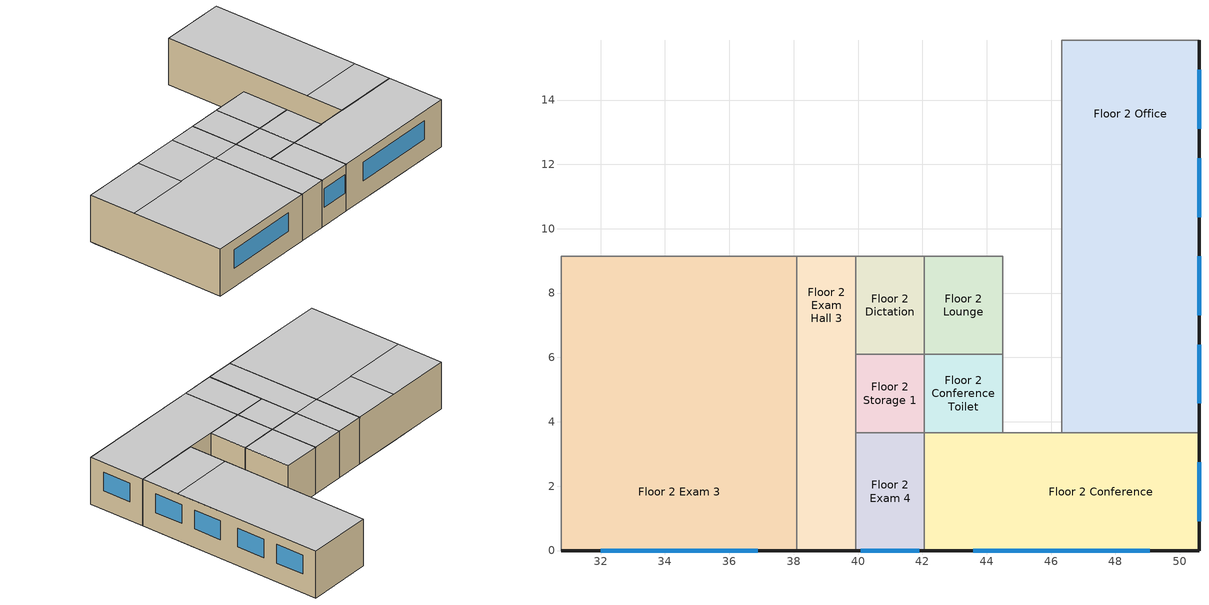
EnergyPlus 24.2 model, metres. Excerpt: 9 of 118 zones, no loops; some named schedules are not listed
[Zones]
Floor 2 Conference
 floor to Floor 1 Sterile Hall (int_slab_floor): 42.06,3.66 44.5,3.66 44.5,0 42.06,0 z3.05
 floor to Floor 1 Operating Room 1 (int_slab_floor): 44.5,0 44.5,3.66 50.6,3.66 50.6,0 z3.05
 wall outside (nonres_ext_wall_mid): 42.06,0 50.6,0 50.6,3.66 z3.05:6.1
 wall to Floor 2 Office (int_wall): 50.6,3.66 46.33,3.66 z3.05:6.1
 wall to Floor 2 Exam 4 (int_wall): 42.06,3.66 42.06,0 z3.05:6.1
 wall to Floor 2 Office Hall (int_wall): 46.33,3.66 44.5,3.66 z3.05:6.1
 wall to Floor 2 Conference Toilet (int_wall): 44.5,3.66 42.06,3.66 z3.05:6.1
 window (NonresWindow_U_0.248_SHGC_East_0.21): 50.6,0.91 50.6,2.74 z4.27:5.49
 window (NonresWindow_U_0.248_SHGC_South_0.21): 43.59,0 49.07,0 z4.27:5.49
 ceiling to Floor 3 Physical Therapy 1 (int_slab_ceiling): 42.06,3.66 42.06,0 50.6,0 50.6,3.66 z6.1
Floor 2 Conference Toilet
 floor to Floor 1 Sterile Hall (int_slab_floor): 44.5,6.1 44.5,3.66 42.06,3.66 42.06,6.1 z3.05
 wall to Floor 2 Storage 1 (int_wall): 42.06,6.1 42.06,3.66 z3.05:6.1
 wall to Floor 2 Lounge (int_wall): 44.5,6.1 42.06,6.1 z3.05:6.1
 wall to Floor 2 Office Hall (int_wall): 44.5,3.66 44.5,6.1 z3.05:6.1
 ceiling to Floor 3 Physical Therapy 1 (int_slab_ceiling): 44.5,3.66 44.5,6.1 42.06,6.1 42.06,3.66 z6.1
Floor 2 Dictation
 floor to Floor 1 Soil Work (int_slab_floor): 42.06,6.1 39.93,6.1 39.93,9.14 42.06,9.14 z3.05
 wall to Floor 2 Lounge (int_wall): 42.06,6.1 42.06,9.14 z3.05:6.1
 wall to Floor 2 Exam Hall 3 (int_wall): 39.93,9.14 39.93,6.1 z3.05:6.1
 wall to Floor 2 Reception Hall (int_wall): 42.06,9.14 39.93,9.14 z3.05:6.1
 wall to Floor 2 Storage 1 (int_wall): 39.93,6.1 42.06,6.1 z3.05:6.1
 ceiling to Floor 3 Physical Therapy 2 (int_slab_ceiling): 39.93,6.1 42.06,6.1 42.06,9.14 39.93,9.14 z6.1
Floor 2 Exam 3
 floor to Floor 1 Recovery Room (int_slab_floor): 30.78,0 30.78,3.66 38.1,3.66 38.1,0 z3.05
 floor to Floor 1 Nurse Hall (int_slab_floor): 30.78,3.66 30.78,6.1 38.1,6.1 38.1,3.66 z3.05
 floor to Floor 1 Soil Work (int_slab_floor): 37.49,6.1 37.49,9.14 38.1,9.14 38.1,6.1 z3.05
 floor to Floor 1 Nurse Toilet (int_slab_floor): 37.49,6.1 35.66,6.1 35.66,8.84 37.49,8.84 z3.05
 floor to Floor 1 PACU (int_slab_floor): 35.66,6.1 32,6.1 32,8.84 35.66,8.84 z3.05
 floor to Floor 1 Dictation (int_slab_floor): 34.75,8.84 32,8.84 32,9.14 34.75,9.14 z3.05
 floor to Floor 1 Clean (int_slab_floor): 32,9.14 32,8.84 30.78,8.84 30.78,9.14 z3.05
 floor to Floor 1 Soil (int_slab_floor): 34.75,9.14 37.49,9.14 37.49,8.84 34.75,8.84 z3.05
 floor to Floor 1 Nurse Station (int_slab_floor): 30.78,6.1 30.78,8.84 32,8.84 32,6.1 z3.05
 wall outside (nonres_ext_wall_mid): 30.78,0 38.1,0 z3.05:6.1
 wall to Floor 2 Reception Hall (int_wall): 38.1,9.14 30.78,9.14 z3.05:6.1
 wall to Floor 2 Exam Hall 2 (int_wall): 30.78,9.14 30.78,0 z3.05:6.1
 wall to Floor 2 Exam Hall 3 (int_wall): 38.1,0 38.1,9.14 z3.05:6.1
 window (NonresWindow_U_0.248_SHGC_South_0.21): 32,0 36.88,0 z4.27:5.49
 ceiling to Floor 3 Treatment (int_slab_ceiling): 30.78,6.1 35.05,6.1 35.05,9.14 30.78,9.14 z6.1
 ceiling to Floor 3 Physical Therapy 1 (int_slab_ceiling): 38.1,0 38.1,6.1 30.78,6.1 30.78,0 z6.1
 ceiling to Floor 3 Physical Therapy 2 (int_slab_ceiling): 38.1,9.14 35.05,9.14 35.05,6.1 38.1,6.1 z6.1
Floor 2 Exam 4
 floor to Floor 1 Anesthesia (int_slab_floor): 42.06,0 39.93,0 39.93,3.66 42.06,3.66 z3.05
 wall outside (nonres_ext_wall_mid): 39.93,0 42.06,0 z3.05:6.1
 wall to Floor 2 Storage 1 (int_wall): 42.06,3.66 39.93,3.66 z3.05:6.1
 wall to Floor 2 Exam Hall 3 (int_wall): 39.93,3.66 39.93,0 z3.05:6.1
 window (NonresWindow_U_0.248_SHGC_South_0.21): 40.08,0 41.91,0 z4.27:5.49
 ceiling to Floor 3 Physical Therapy 1 (int_slab_ceiling): 39.93,0 42.06,0 42.06,3.66 39.93,3.66 z6.1
Floor 2 Exam Hall 3
 floor to Floor 1 Anesthesia (int_slab_floor): 39.32,0 39.32,3.66 39.93,3.66 39.93,0 z3.05
 floor to Floor 1 Recovery Room (int_slab_floor): 38.1,0 38.1,3.66 39.32,3.66 39.32,0 z3.05
 floor to Floor 1 Nurse Hall (int_slab_floor): 38.1,3.66 38.1,6.1 39.93,6.1 39.93,3.66 z3.05
 floor to Floor 1 Soil Work (int_slab_floor): 39.93,9.14 39.93,6.1 38.1,6.1 38.1,9.14 z3.05
 wall outside (nonres_ext_wall_mid): 38.1,0 39.93,0 z3.05:6.1
 wall to Floor 2 Reception Hall (int_wall): 39.93,9.14 38.1,9.14 z3.05:6.1
 wall to Floor 2 Storage 1 (int_wall): 39.93,3.66 39.93,6.1 z3.05:6.1
 ceiling to Floor 3 Physical Therapy 2 (int_slab_ceiling): 38.1,9.14 38.1,6.1 39.93,6.1 39.93,9.14 z6.1
 ceiling to Floor 3 Physical Therapy 1 (int_slab_ceiling): 39.93,6.1 38.1,6.1 38.1,0 39.93,0 z6.1
Floor 2 Lounge
 floor to Floor 1 Sterile Hall (int_slab_floor): 44.5,9.14 44.5,6.1 42.06,6.1 42.06,9.14 z3.05
 wall to Floor 2 Reception Hall (int_wall): 44.5,9.14 42.06,9.14 z3.05:6.1
 wall to Floor 2 Office Hall (int_wall): 44.5,6.1 44.5,9.14 z3.05:6.1
 ceiling to Floor 3 Physical Therapy 2 (int_slab_ceiling): 44.5,6.1 44.5,9.14 42.06,9.14 42.06,6.1 z6.1
Floor 2 Office
 floor to Floor 1 Operating Room 2 (int_slab_floor): 50.6,15.85 50.6,11.28 46.33,11.28 46.33,15.85 z3.05
 floor to Floor 1 Sub-Sterile (int_slab_floor): 50.6,11.28 50.6,7.01 46.33,7.01 46.33,11.28 z3.05
 floor to Floor 1 Operating Room 1 (int_slab_floor): 46.33,3.66 46.33,7.01 50.6,7.01 50.6,3.66 z3.05
 wall outside (nonres_ext_wall_mid): 50.6,3.66 50.6,15.85 z3.05:6.1
 wall to Floor 2 Office Hall (int_wall): 46.33,15.85 46.33,3.66 z3.05:6.1
 wall to Floor 2 Utility (int_wall): 50.6,15.85 46.33,15.85 z3.05:6.1
 window (NonresWindow_U_0.248_SHGC_East_0.21): 50.6,13.11 50.6,14.94 / 50.6,7.32 50.6,9.14 / 50.6,4.57 50.6,6.4 / 50.6,10.36 50.6,12.19 z4.27:5.49
 ceiling to Floor 3 Physical Therapy 1 (int_slab_ceiling): 50.6,3.66 50.6,6.1 46.33,6.1 46.33,3.66 z6.1
 ceiling to Floor 3 Work (int_slab_ceiling): 46.33,15.85 46.33,6.1 50.6,6.1 50.6,15.85 z6.1
Floor 2 Storage 1
 floor to Floor 1 Nurse Hall (int_slab_floor): 39.93,6.1 42.06,6.1 42.06,3.66 39.93,3.66 z3.05
 ceiling to Floor 3 Physical Therapy 1 (int_slab_ceiling): 42.06,6.1 39.93,6.1 39.93,3.66 42.06,3.66 z6.1
[Building]
OutPatientHealthCare: North Axis {deg}=0; Terrain=City; Loads Convergence Tolerance Value {W}=0.04; Temperature Convergence Tolerance Value {deltaC}=0.2; Solar Distribution=FullInteriorAndExterior; Maximum Number of Warmup Days=25; Minimum Number of Warmup Days=6
[Site:Location]
New.York-John.F.Kennedy.Intl.AP_NY_USA WMO=744860: Latitude {deg}=40.66; Longitude {deg}=-73.8; Time Zone {hr}=-5; Elevation {m}=7
[SizingPeriod:DesignDay] Day of Month=21; Dry-Bulb Temperature Range Modifier Type=DefaultMultipliers; Humidity Condition Type=Wetbulb; Barometric Pressure {Pa}=101241; Rain Indicator=No; Snow Indicator=No; Daylight Saving Time Indicator=No
Name | Month | Day Type | Maximum Dry-Bulb Temperature {C} | Daily Dry-Bulb Temperature Range {deltaC} | Wetbulb or DewPoint at Maximum Dry-Bulb {C} | Wind Speed {m/s} | Wind Direction {deg} | Solar Model Indicator | Sky Clearness | ASHRAE Clear Sky Optical Depth for Beam Irradiance (taub) | ASHRAE Clear Sky Optical Depth for Diffuse Irradiance (taud)
New.York-John.F.Kennedy.Intl.AP_NY_USA Ann Htg 99.6% Condns DB | 1 | WinterDesignDay | -10.7 | 0 | -10.7 | 7.5 | 320 | ASHRAEClearSky | 0
New.York-John.F.Kennedy.Intl.AP_NY_USA Ann Clg .4% Condns DB=>MWB | 7 | SummerDesignDay | 32.1 | 7.4 | 23.1 | 5.6 | 230 | ASHRAETau |  | 0.541 | 1.8
[Site:WaterMainsTemperature]
Calculation Method=Correlation; Annual Average Outdoor Air Temperature {C}=12.4667; Maximum Difference In Monthly Average Outdoor Air Temperatures {deltaC}=25.2
[Site:GroundTemperature:FCfactorMethod]
14, 7.3, 3.3, 1.2, -0.2, 5.6, 10.9, 16.1, 21.7, 25, 24.8, 19.9
[Material:NoMass] Thermal Absorptance=0.9; Solar Absorptance=0.7
Name | Roughness | Thermal Resistance {m2-K/W} | Visible Absorptance
CP02 CARPET PAD | VeryRough | 0.21648 | 0.8
Nonres_Exterior_Wall_Insulation_mid | MediumSmooth | 1.29328 | 0.7
[Construction]
InteriorFurnishings: Std Wood 6inch
int_wall: G01 13mm gypsum board, G01 13mm gypsum board
int_slab_floor: 100mm Normalweight concrete floor, CP02 CARPET PAD
int_slab_ceiling: CP02 CARPET PAD, 100mm Normalweight concrete floor
nonres_ext_wall_mid: F07 25mm stucco, G01 16mm gypsum board, Nonres_Exterior_Wall_Insulation_mid, G01 16mm gypsum board
NonresWindow_U_0.248_SHGC_South_0.21: Glazing Layer South
NonresWindow_U_0.248_SHGC_East_0.21: Glazing Layer East
[Material]
Name | Roughness | Thickness {m} | Conductivity {W/m-K} | Density {kg/m3} | Specific Heat {J/kg-K} | Thermal Absorptance | Solar Absorptance | Visible Absorptance
Std Wood 6inch | MediumSmooth | 0.15 | 0.12 | 540 | 1210 | 0.9 | 0.7 | 0.7
F07 25mm stucco | Smooth | 0.0254 | 0.72 | 1856 | 840 | 0.9 | 0.7 | 0.7
G01 13mm gypsum board | Smooth | 0.0127 | 0.16 | 800 | 1090 | 0.9 | 0.7 | 0.5
G01 16mm gypsum board | MediumSmooth | 0.0159 | 0.16 | 800 | 1090
100mm Normalweight concrete floor | MediumRough | 0.1016 | 2.31 | 2322 | 832
[WindowMaterial:SimpleGlazingSystem] U-Factor {W/m2-K}=1.40821; Solar Heat Gain Coefficient=0.21; Visible Transmittance=0.29
Glazing Layer South; Glazing Layer East
[Zone] Type=1; Multiplier=1; Ceiling Height {m}=-9999; Floor Area {m2}=autocalculate; Part of Total Floor Area=Yes
Name | Volume {m3}
Floor 2 Conference | 95.1446
Floor 2 Conference Toilet | 18.1228
Floor 2 Dictation | 19.8218
Floor 2 Exam 3 | 203.8813
Floor 2 Exam 4 | 23.7862
Floor 2 Exam Hall 3 | 50.9703
Floor 2 Lounge | 22.6535
Floor 2 Office | 158.5743
Floor 2 Storage 1 | 15.8574
[InternalMass] Construction=InteriorFurnishings
Name | Zone or ZoneList | Surface Area {m2}
Floor 2 Conference_InternalMass_1 | Floor 2 Conference | 62.4308
Floor 2 Conference Toilet_InternalMass_1 | Floor 2 Conference Toilet | 11.8916
Floor 2 Dictation_InternalMass_1 | Floor 2 Dictation | 13.0064
Floor 2 Exam 3_InternalMass_1 | Floor 2 Exam 3 | 133.7804
Floor 2 Exam 4_InternalMass_1 | Floor 2 Exam 4 | 15.6077
Floor 2 Exam Hall 3_InternalMass_1 | Floor 2 Exam Hall 3 | 33.4451
Floor 2 Lounge_InternalMass_1 | Floor 2 Lounge | 14.8645
Floor 2 Office_InternalMass_1 | Floor 2 Office | 104.0514
Floor 2 Storage 1_InternalMass_1 | Floor 2 Storage 1 | 10.4051
[People] Fraction Radiant=0.3; Sensible Heat Fraction=AUTOCALCULATE; Activity Level Schedule=ACTIVITY_SCH; Enable ASHRAE 55 Comfort Warnings=No; Mean Radiant Temperature Calculation Type=EnclosureAveraged; Work Efficiency Schedule=WORK_EFF_SCH; Clothing Insulation Calculation Method=ClothingInsulationSchedule; Clothing Insulation Schedule=CLOTHING_SCH; Air Velocity Schedule=AIR_VELO_SCH; Thermal Comfort Model 1 Type=FANGER
Name | Zone or ZoneList or Space or SpaceList | Number of People Schedule | Number of People Calculation Method | People per Floor Area {person/m2} | Number of People
Floor 2 Conference People | Floor 2 Conference | MEETINGROOM_OCC_w_SB_SCH | People/Area | 0.538248
Floor 2 Dictation People | Floor 2 Dictation | OFFICE_OCC_w_SB_SCH | People/Area | 0.0538248
Floor 2 Exam 3 People | Floor 2 Exam 3 | BLDG_OCC_SCH | People/Area | 0.215299
Floor 2 Exam 4 People | Floor 2 Exam 4 | BLDG_OCC_SCH | People/Area | 0.215299
Floor 2 Lounge People | Floor 2 Lounge | BLDG_OCC_SCH | People/Area | 0.161474
Floor 2 Office People | Floor 2 Office | OFFICE_OCC_w_SB_SCH | People/Area | 0.0538248
Floor 2 Conference Toilet People | Floor 2 Conference Toilet | BLDG_OCC_SCH | People |  | 0.32
Floor 2 Exam Hall 3 People | Floor 2 Exam Hall 3 | BLDG_OCC_SCH | People |  | 0.9
[PEOPLE]
Floor 2 Storage 1 People: Zone or ZoneList or Space or SpaceList=Floor 2 Storage 1; Number of People Schedule=BLDG_OCC_SCH; Number of People Calculation Method=People; Number of People=0.112; Fraction Radiant=0.3; Sensible Heat Fraction=AUTOCALCULATE; Activity Level Schedule=ACTIVITY_SCH; Carbon Dioxide Generation Rate {m3/s-W}=3.82e-08; Enable ASHRAE 55 Comfort Warnings=No; Mean Radiant Temperature Calculation Type=EnclosureAveraged; Work Efficiency Schedule=WORK_EFF_SCH; Clothing Insulation Calculation Method=ClothingInsulationSchedule; Clothing Insulation Calculation Method Schedule=AIR_VELO_SCH; Clothing Insulation Schedule=FANGER
[Lights] Design Level Calculation Method=Watts/Area; Return Air Fraction=0; Fraction Radiant=0.7; Fraction Visible=0.2; Fraction Replaceable=1; Return Air Fraction Calculated from Plenum Temperature=No
Name | Zone or ZoneList or Space or SpaceList | Schedule | Watts per Floor Area {W/m2}
Floor 2 Conference_Lights | Floor 2 Conference | ltg_sch_conference | 8.99862
Floor 2 Conference Toilet_Lights | Floor 2 Conference Toilet | ltg_sch_toilet | 7.56703
Floor 2 Dictation_Lights | Floor 2 Dictation | ltg_sch_office | 7.46477
Floor 2 Exam 3_Lights | Floor 2 Exam 3 | ltg_sch_exam | 13.6002
Floor 2 Exam 4_Lights | Floor 2 Exam 4 | ltg_sch_exam | 13.6002
Floor 2 Exam Hall 3_Lights | Floor 2 Exam Hall 3 | ltg_sch_corridor | 7.19909
Floor 2 Lounge_Lights | Floor 2 Lounge | ltg_sch_lounge | 7.87379
Floor 2 Office_Lights | Floor 2 Office | ltg_sch_office | 7.46477
Floor 2 Storage 1_Lights | Floor 2 Storage 1 | ltg_sch_storage | 3.578992
[ElectricEquipment] Schedule=BLDG_EQUIP_SCH; Design Level Calculation Method=EquipmentLevel; Fraction Latent=0; Fraction Radiant=0.5; Fraction Lost=0
Name | Zone or ZoneList or Space or SpaceList | Design Level {W}
Floor 2 Conference_PlugMisc_Equip | Floor 2 Conference | 335.8779
Floor 2 Conference Toilet_PlugMisc_Equip | Floor 2 Conference Toilet | 25.6264
Floor 2 Dictation_PlugMisc_Equip | Floor 2 Dictation | 76.998
Floor 2 Exam 3_PlugMisc_Equip | Floor 2 Exam 3 | 791.9798
Floor 2 Exam 4_PlugMisc_Equip | Floor 2 Exam 4 | 92.3976
Floor 2 Exam Hall 3_PlugMisc_Equip | Floor 2 Exam Hall 3 | 72.0742
Floor 2 Lounge_PlugMisc_Equip | Floor 2 Lounge | 239.9871
Floor 2 Office_PlugMisc_Equip | Floor 2 Office | 615.9843
Floor 2 Storage 1_PlugMisc_Equip | Floor 2 Storage 1 | 5.6188
[Exterior:Lights] Control Option=AstronomicalClock
Name | Schedule | Design Level {W}
Exterior_Lights_a | Exterior_lighting_schedule_a | 180.55
Exterior_Lights_b | Exterior_lighting_schedule_b_2016 | 1040.09
Exterior_Lights_c | Exterior_lighting_schedule_c_2016 | 2850.15
[Daylighting:Controls] Daylighting Method=SplitFlux; Availability Schedule=DaylightAvailSch; Lighting Control Type=Continuousoff; Minimum Input Power Fraction for Continuous or ContinuousOff Dimming Control=0.2; Minimum Light Output Fraction for Continuous or ContinuousOff Dimming Control=0.2; Number of Stepped Control Steps=1; Probability Lighting will be Reset When Needed in Manual Stepped Control=1; Glare Calculation Azimuth Angle of View Direction Clockwise from Zone y-Axis {deg}=0; Maximum Allowable Discomfort Glare Index=22; Illuminance Setpoint at Reference Point 1 {lux}=323; Illuminance Setpoint at Reference Point 2 {lux}=323
Name | Zone or Space | Glare Calculation Daylighting Reference Point | Daylighting Reference Point 1 | Fraction of Lights Controlled by Reference Point 1 | Daylighting Reference Point 2 | Fraction of Lights Controlled by Reference Point 2
Floor 2 Office_DaylCtrl | Floor 2 Office | Floor 2 Office_DaylRefPt1 | Floor 2 Office_DaylRefPt1 | 0.57 | Floor 2 Office_DaylRefPt2 | 0.43
Floor 2 Conference_DaylCtrl | Floor 2 Conference | Floor 2 Conference_DaylRefPt1 | Floor 2 Conference_DaylRefPt1 | 0.67 | Floor 2 Conference_DaylRefPt2 | 0.33
[ZoneInfiltration:DesignFlowRate] Schedule=INFIL_SCH; Design Flow Rate Calculation Method=Flow/ExteriorWallArea; Flow Rate per Exterior Surface Area {m3/s-m2}=0.000569572; Constant Term Coefficient=0; Temperature Term Coefficient=0; Velocity Term Coefficient=0.224; Velocity Squared Term Coefficient=0
Name | Zone or ZoneList or Space or SpaceList
Floor 2 Conference_Infiltration | Floor 2 Conference
Floor 2 Exam 3_Infiltration | Floor 2 Exam 3
Floor 2 Exam 4_Infiltration | Floor 2 Exam 4
Floor 2 Office_Infiltration | Floor 2 Office
[Schedule:Compact]
Exterior_lighting_schedule_a: Through:12/31, For:AllDays, Until: 06:00, 0, Until: 24:00, 1
ACTIVITY_SCH: Through: 12/31, For: AllDays, Until: 24:00, 120
WORK_EFF_SCH: Through: 12/31, For: AllDays, Until: 24:00, 0
AIR_VELO_SCH: Through: 12/31, For: AllDays, Until: 24:00, 0.2
CLOTHING_SCH: Through: 04/30, For: AllDays, Until: 24:00, 1, Through: 09/30, For: AllDays, Until: 24:00, 0.5, Through: 12/31, For: AllDays, Until: 24:00, 1
BLDG_EQUIP_SCH: Through: 12/31, For: Weekdays, Until: 04:00, 0.297138, Until: 06:00, 0.49523, Until: 18:00, 0.990461, Until: 20:00, 0.49523, Until: 24:00, 0.297138, For: SummerDesignDay, Until: 04:00, 0.3, Until: 06:00, 0.5, Until: 18:00, 1, Until: 20:00, 0.5, Until: 24:00, 0.3, For: WinterDesignDay, Until: 07:00, 0.3, Until: 09:00, 0.5, Until: 15:00, 0.8, Until: 20:00, 0.5, Until: 24:00, 0.3, For: Saturday, Until: 07:00, 0.297138, Until: 09:00, 0.49523, Until: 15:00, 0.792368, Until: 20:00, 0.49523, Until: 24:00, 0.297138, For: Sunday Holidays AllOtherDays, Until: 08:00, 0.297138, Until: 17:00, 0.49523, Until: 24:00, 0.297138
BLDG_OCC_SCH: Through: 12/31, For: Weekdays, Until: 06:00, 0, Until: 07:00, 0.5, Until: 18:00, 0.9, Until: 19:00, 0.5, Until: 24:00, 0, For: SummerDesignDay, Until: 06:00, 0, Until: 07:00, 0.5, Until: 18:00, 0.9, Until: 19:00, 0.5, Until: 24:00, 0, For: WinterDesignDay, Until: 06:00, 0, Until: 09:00, 0.2, Until: 15:00, 0.3, Until: 19:00, 0.2, Until: 24:00, 0, For: Saturday, Until: 06:00, 0, Until: 09:00, 0.2, Until: 15:00, 0.3, Until: 19:00, 0.2, Until: 24:00, 0, For: Sunday Holidays AllOtherDays, Until: 06:00, 0, Until: 19:00, 0.05, Until: 24:00, 0
MEETINGROOM_OCC_w_SB_SCH: Through: 12/31, For: Weekdays, Until: 06:00, 0, Until: 07:00, 0.5, Until: 08:00, 0.9, Until: 09:00, 0.9, Until: 10:00, 0.9, Until: 11:00, 0, Until: 12:00, 0, Until: 13:00, 0.9, Until: 14:00, 0.9, Until: 15:00, 0, Until: 16:00, 0.9, Until: 17:00, 0.9, Until: 18:00, 0.9, Until: 19:00, 0.5, Until: 24:00, 0, For: Saturdays, Until: 06:00, 0, Until: 07:00, 0.05, Until: 08:00, 0.2, Until: 09:00, 0.2, Until: 10:00, 0.3, Until: 11:00, 0.3, Until: 12:00, 0.3, Until: 13:00, 0, Until: 14:00, 0, Until: 15:00, 0, Until: 16:00, 0, Until: 17:00, 0, Until: 18:00, 0, Until: 19:00, 0, Until: 24:00, 0, For: SummerDesignDay, Until: 06:00, 0, Until: 07:00, 0.5, Until: 18:00, 0.9, Until: 19:00, 0.5, Until: 24:00, 0, For: WinterDesignDay, Until: 06:00, 0, Until: 09:00, 0.2, Until: 15:00, 0.3, Until: 19:00, 0.2, Until: 24:00, 0, For: Sunday Holidays AllOtherDays, Until: 06:00, 0, Until: 19:00, 0.05, Until: 24:00, 0
OFFICE_OCC_w_SB_SCH: Through: 12/31, For: Weekdays, Until: 06:00, 0, Until: 07:00, 0.5, Until: 08:00, 0.9, Until: 09:00, 0.9, Until: 10:00, 0.9, Until: 11:00, 0.9, Until: 12:00, 0.9, Until: 13:00, 0, Until: 14:00, 0.9, Until: 15:00, 0, Until: 16:00, 0.9, Until: 17:00, 0.9, Until: 18:00, 0.9, Until: 19:00, 0.5, Until: 24:00, 0, For: Saturdays, Until: 06:00, 0, Until: 07:00, 0.05, Until: 08:00, 0.2, Until: 09:00, 0.2, Until: 10:00, 0.3, Until: 11:00, 0.3, Until: 12:00, 0, Until: 13:00, 0.3, Until: 14:00, 0.3, Until: 15:00, 0, Until: 16:00, 0.2, Until: 17:00, 0.2, Until: 18:00, 0.2, Until: 19:00, 0.2, Until: 24:00, 0, For: SummerDesignDay, Until: 06:00, 0, Until: 07:00, 0.5, Until: 18:00, 0.9, Until: 19:00, 0.5, Until: 24:00, 0, For: WinterDesignDay, Until: 06:00, 0, Until: 09:00, 0.2, Until: 15:00, 0.3, Until: 19:00, 0.2, Until: 24:00, 0, For: Sunday Holidays AllOtherDays, Until: 06:00, 0, Until: 19:00, 0.05, Until: 24:00, 0
[SCHEDULE:COMPACT]
ltg_sch_office: Through: 12/31, For: SummerDesignDay, Until: 24:00, 1, For: WinterDesignDay, Until: 24:00, 0, For: Weekdays, Until: 4:00, 0.0625, Until: 6:00, 0.1875, Until: 7:00, 0.375, Until: 18:00, 0.5625, Until: 20:00, 0.375, Until: 22:00, 0.1875, Until: 24:00, 0.0625, For: Saturday, Until: 7:00, 0.0625, Until: 9:00, 0.1875, Until: 15:00, 0.25, Until: 20:00, 0.1875, Until: 24:00, 0.0625, For: AllOtherDays, Until: 8:00, 0.03125, Until: 17:00, 0.0625, Until: 24:00, 0.03125
ltg_sch_lounge; ltg_sch_conference: Through: 12/31, For: SummerDesignDay, Until: 24:00, 1, For: WinterDesignDay, Until: 24:00, 0, For: Weekdays, Until: 4:00, 0.1, Until: 6:00, 0.3, Until: 7:00, 0.6, Until: 18:00, 0.9, Until: 20:00, 0.6, Until: 22:00, 0.3, Until: 24:00, 0.1, For: Saturday, Until: 7:00, 0.1, Until: 9:00, 0.3, Until: 15:00, 0.4, Until: 20:00, 0.3, Until: 24:00, 0.1, For: AllOtherDays, Until: 8:00, 0.05, Until: 17:00, 0.1, Until: 24:00, 0.05
ltg_sch_exam: Through: 12/31, For: SummerDesignDay, Until: 24:00, 1, For: WinterDesignDay, Until: 24:00, 0, For: Weekdays, Until: 4:00, 0.09, Until: 6:00, 0.27, Until: 7:00, 0.54, Until: 18:00, 0.81, Until: 20:00, 0.54, Until: 22:00, 0.27, Until: 24:00, 0.09, For: Saturday, Until: 7:00, 0.09, Until: 9:00, 0.27, Until: 15:00, 0.36, Until: 20:00, 0.27, Until: 24:00, 0.09, For: AllOtherDays, Until: 8:00, 0.045, Until: 17:00, 0.09, Until: 24:00, 0.045
ltg_sch_storage; ltg_sch_toilet: Through: 12/31, For: SummerDesignDay, Until: 24:00, 1, For: WinterDesignDay, Until: 24:00, 0, For: Weekdays, Until: 4:00, 0.055, Until: 6:00, 0.165, Until: 7:00, 0.33, Until: 18:00, 0.495, Until: 20:00, 0.33, Until: 22:00, 0.165, Until: 24:00, 0.055, For: Saturday, Until: 7:00, 0.055, Until: 9:00, 0.165, Until: 15:00, 0.22, Until: 20:00, 0.165, Until: 24:00, 0.055, For: AllOtherDays, Until: 8:00, 0.0275, Until: 17:00, 0.055, Until: 24:00, 0.0275
ltg_sch_corridor: Through: 12/31, For: SummerDesignDay, Until: 24:00, 1, For: WinterDesignDay, Until: 24:00, 0, For: Weekdays, Until: 4:00, 0.0714486, Until: 6:00, 0.214346, Until: 7:00, 0.428692, Until: 18:00, 0.643038, Until: 20:00, 0.428692, Until: 22:00, 0.214346, Until: 24:00, 0.0714486, For: Saturday, Until: 7:00, 0.0714486, Until: 9:00, 0.214346, Until: 15:00, 0.285795, Until: 20:00, 0.214346, Until: 24:00, 0.0714486, For: AllOtherDays, Until: 8:00, 0.0357282, Until: 17:00, 0.0714486, Until: 24:00, 0.0357282
